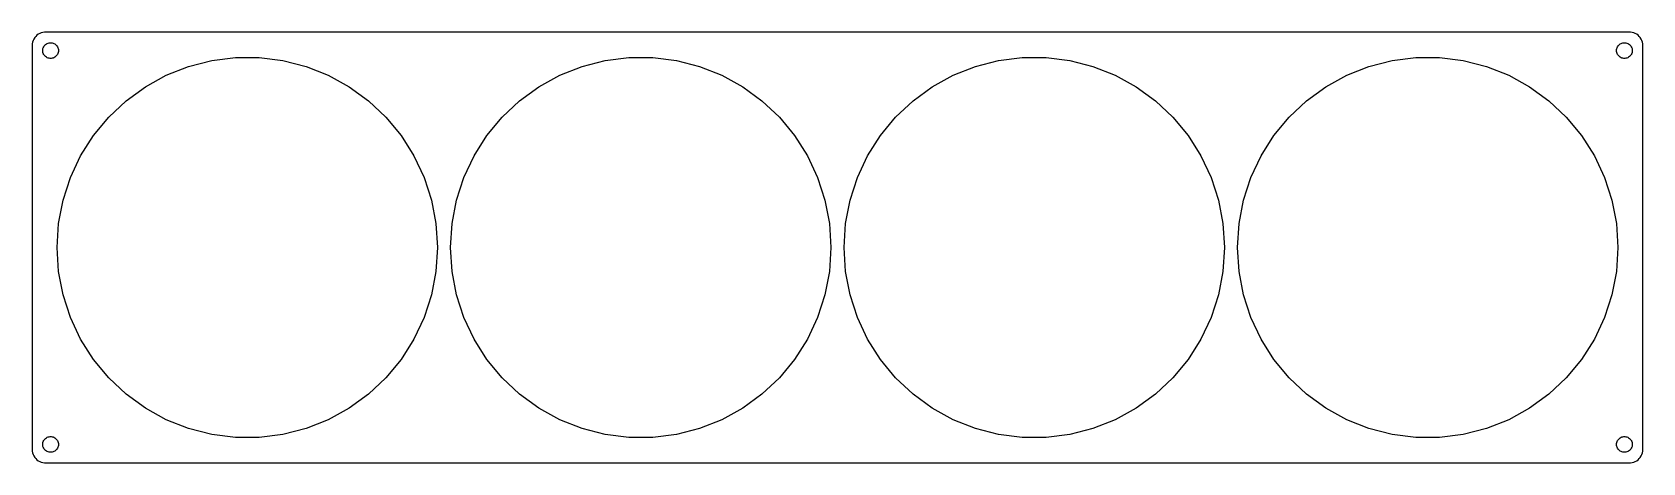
# Model space of a CAD drawing. Header units: metres. Extents: x -307 to 307, y -82 to 82.
import ezdxf

# ---------------------------------------------------------------- set-up
doc = ezdxf.new("R2010")
doc.units = ezdxf.units.M

msp = doc.modelspace()

# ---------------------------------------------------------------- linework, layer by layer
for p, q in [((-306.045, 79.9389), (-306.382, 79.4088)), ((-305.645, 80.4227), (-306.045, 79.9389)), ((-305.187, 80.8526), (-305.645, 80.4227)), ((-304.679, 81.2216), (-305.187, 80.8526)), ((-304.129, 81.5241), (-304.679, 81.2216)), ((-303.545, 81.7553), (-304.129, 81.5241)), ((-302.937, 81.9114), (-303.545, 81.7553)), ((-302.314, 81.9901), (-302.937, 81.9114)), ((302.314, 81.9901), (-302.314, 81.9901)), ((302.937, 81.9114), (302.314, 81.9901)), ((303.545, 81.7553), (302.937, 81.9114)), ((304.129, 81.5241), (303.545, 81.7553)), ((304.679, 81.2216), (304.129, 81.5241)), ((305.187, 80.8526), (304.679, 81.2216)), ((305.645, 80.4227), (305.187, 80.8526)), ((306.045, 79.9389), (305.645, 80.4227)), ((306.382, 79.4088), (306.045, 79.9389)), ((-306.961, 77.6267), (-307, 77)), ((-307, 77), (-307, -77)), ((-306.843, 78.2434), (-306.961, 77.6267)), ((-306.649, 78.8406), (-306.843, 78.2434)), ((-306.382, 79.4088), (-306.649, 78.8406)), ((-303, 75), (-302.976, 75.376)), ((-302.976, 74.624), (-303, 75)), ((-302.976, 75.376), (-302.906, 75.7461)), ((-302.906, 74.2539), (-302.976, 74.624)), ((-302.906, 75.7461), (-302.789, 76.1044)), ((-302.789, 73.8956), (-302.906, 74.2539)), ((-302.789, 76.1044), (-302.629, 76.4453)), ((-302.629, 73.5547), (-302.789, 73.8956)), ((-302.629, 76.4453), (-302.427, 76.7634)), ((-302.427, 76.7634), (-302.187, 77.0536)), ((-302.187, 77.0536), (-301.912, 77.3115)), ((-301.912, 77.3115), (-301.607, 77.533)), ((-301.607, 77.533), (-301.277, 77.7145)), ((-301.277, 77.7145), (-300.927, 77.8532)), ((-300.927, 77.8532), (-300.562, 77.9469)), ((-300.562, 77.9469), (-300.188, 77.9941)), ((-300.188, 77.9941), (-299.812, 77.9941)), ((-299.812, 77.9941), (-299.438, 77.9469)), ((-299.438, 77.9469), (-299.073, 77.8532)), ((-299.073, 77.8532), (-298.723, 77.7145)), ((-298.723, 77.7145), (-298.393, 77.533)), ((-298.393, 77.533), (-298.088, 77.3115)), ((-298.088, 77.3115), (-297.813, 77.0536)), ((-297.813, 77.0536), (-297.573, 76.7634)), ((-297.573, 76.7634), (-297.371, 76.4453)), ((-297.371, 76.4453), (-297.211, 76.1044)), ((-297.211, 73.8956), (-297.371, 73.5547)), ((-297.211, 76.1044), (-297.094, 75.7461)), ((-297.094, 74.2539), (-297.211, 73.8956)), ((-297.094, 75.7461), (-297.024, 75.376)), ((-297.024, 74.624), (-297.094, 74.2539)), ((-297.024, 75.376), (-297, 75)), ((-297, 75), (-297.024, 74.624)), ((297, 75), (297.024, 75.376)), ((297.024, 74.624), (297, 75)), ((297.024, 75.376), (297.094, 75.7461)), ((297.094, 74.2539), (297.024, 74.624)), ((297.094, 75.7461), (297.211, 76.1044)), ((297.211, 73.8956), (297.094, 74.2539)), ((297.211, 76.1044), (297.371, 76.4453)), ((297.371, 73.5547), (297.211, 73.8956)), ((297.371, 76.4453), (297.573, 76.7634)), ((297.573, 76.7634), (297.813, 77.0536)), ((297.813, 77.0536), (298.088, 77.3115)), ((298.088, 77.3115), (298.393, 77.533)), ((298.393, 77.533), (298.723, 77.7145)), ((298.723, 77.7145), (299.073, 77.8532)), ((299.073, 77.8532), (299.438, 77.9469)), ((299.438, 77.9469), (299.812, 77.9941)), ((299.812, 77.9941), (300.188, 77.9941)), ((300.188, 77.9941), (300.562, 77.9469)), ((300.562, 77.9469), (300.927, 77.8532)), ((300.927, 77.8532), (301.277, 77.7145)), ((301.277, 77.7145), (301.607, 77.533)), ((301.607, 77.533), (301.912, 77.3115)), ((301.912, 77.3115), (302.187, 77.0536)), ((302.187, 77.0536), (302.427, 76.7634)), ((302.427, 76.7634), (302.629, 76.4453)), ((302.629, 76.4453), (302.789, 76.1044)), ((302.789, 73.8956), (302.629, 73.5547)), ((302.789, 76.1044), (302.906, 75.7461)), ((302.906, 74.2539), (302.789, 73.8956)), ((302.906, 75.7461), (302.976, 75.376)), ((302.976, 74.624), (302.906, 74.2539)), ((302.976, 75.376), (303, 75)), ((303, 75), (302.976, 74.624)), ((306.649, 78.8406), (306.382, 79.4088)), ((306.843, 78.2434), (306.649, 78.8406)), ((306.961, 77.6267), (306.843, 78.2434)), ((307, 77), (306.961, 77.6267)), ((307, -77), (307, 77)), ((-302.427, 73.2366), (-302.629, 73.5547)), ((-302.187, 72.9464), (-302.427, 73.2366)), ((-301.912, 72.6885), (-302.187, 72.9464)), ((-301.607, 72.467), (-301.912, 72.6885)), ((-301.277, 72.2855), (-301.607, 72.467)), ((-300.927, 72.1468), (-301.277, 72.2855)), ((-300.562, 72.0531), (-300.927, 72.1468)), ((-300.188, 72.0059), (-300.562, 72.0531)), ((-299.812, 72.0059), (-300.188, 72.0059)), ((-299.438, 72.0531), (-299.812, 72.0059)), ((-299.073, 72.1468), (-299.438, 72.0531)), ((-298.723, 72.2855), (-299.073, 72.1468)), ((-298.393, 72.467), (-298.723, 72.2855)), ((-298.088, 72.6885), (-298.393, 72.467)), ((-297.813, 72.9464), (-298.088, 72.6885)), ((-297.573, 73.2366), (-297.813, 72.9464)), ((-297.371, 73.5547), (-297.573, 73.2366)), ((-255.869, 65.6), (-247.404, 68.9516)), ((-247.404, 68.9516), (-238.585, 71.2158)), ((-238.585, 71.2158), (-229.552, 72.3569)), ((-229.552, 72.3569), (-220.448, 72.3569)), ((-220.448, 72.3569), (-211.415, 71.2158)), ((-211.415, 71.2158), (-202.596, 68.9516)), ((-202.596, 68.9516), (-194.131, 65.6)), ((-105.869, 65.6), (-97.4037, 68.9516)), ((-97.4037, 68.9516), (-88.5851, 71.2158)), ((-88.5851, 71.2158), (-79.5523, 72.3569)), ((-79.5523, 72.3569), (-70.4477, 72.3569)), ((-70.4477, 72.3569), (-61.4149, 71.2158)), ((-61.4149, 71.2158), (-52.5963, 68.9516)), ((-52.5963, 68.9516), (-44.131, 65.6)), ((44.131, 65.6), (52.5963, 68.9516)), ((52.5963, 68.9516), (61.4149, 71.2158)), ((61.4149, 71.2158), (70.4477, 72.3569)), ((70.4477, 72.3569), (79.5523, 72.3569)), ((79.5523, 72.3569), (88.5851, 71.2158)), ((88.5851, 71.2158), (97.4037, 68.9516)), ((97.4037, 68.9516), (105.869, 65.6)), ((194.131, 65.6), (202.596, 68.9516)), ((202.596, 68.9516), (211.415, 71.2158)), ((211.415, 71.2158), (220.448, 72.3569)), ((220.448, 72.3569), (229.552, 72.3569)), ((229.552, 72.3569), (238.585, 71.2158)), ((238.585, 71.2158), (247.404, 68.9516)), ((247.404, 68.9516), (255.869, 65.6)), ((297.573, 73.2366), (297.371, 73.5547)), ((297.813, 72.9464), (297.573, 73.2366)), ((298.088, 72.6885), (297.813, 72.9464)), ((298.393, 72.467), (298.088, 72.6885)), ((298.723, 72.2855), (298.393, 72.467)), ((299.073, 72.1468), (298.723, 72.2855)), ((299.438, 72.0531), (299.073, 72.1468)), ((299.812, 72.0059), (299.438, 72.0531)), ((300.188, 72.0059), (299.812, 72.0059)), ((300.562, 72.0531), (300.188, 72.0059)), ((300.927, 72.1468), (300.562, 72.0531)), ((301.277, 72.2855), (300.927, 72.1468)), ((301.607, 72.467), (301.277, 72.2855)), ((301.912, 72.6885), (301.607, 72.467)), ((302.187, 72.9464), (301.912, 72.6885)), ((302.427, 73.2366), (302.187, 72.9464)), ((302.629, 73.5547), (302.427, 73.2366)), ((-263.847, 61.2138), (-255.869, 65.6)), ((-194.131, 65.6), (-186.153, 61.2138)), ((-113.847, 61.2138), (-105.869, 65.6)), ((-44.131, 65.6), (-36.1526, 61.2138)), ((36.1526, 61.2138), (44.131, 65.6)), ((105.869, 65.6), (113.847, 61.2138)), ((186.153, 61.2138), (194.131, 65.6)), ((255.869, 65.6), (263.847, 61.2138)), ((-277.85, 49.6297), (-271.213, 55.8622)), ((-271.213, 55.8622), (-263.847, 61.2138)), ((-186.153, 61.2138), (-178.787, 55.8622)), ((-178.787, 55.8622), (-172.15, 49.6297)), ((-127.85, 49.6297), (-121.213, 55.8622)), ((-121.213, 55.8622), (-113.847, 61.2138)), ((-36.1526, 61.2138), (-28.7868, 55.8622)), ((-28.7868, 55.8622), (-22.1498, 49.6297)), ((22.1498, 49.6297), (28.7868, 55.8622)), ((28.7868, 55.8622), (36.1526, 61.2138)), ((113.847, 61.2138), (121.213, 55.8622)), ((121.213, 55.8622), (127.85, 49.6297)), ((172.15, 49.6297), (178.787, 55.8622)), ((178.787, 55.8622), (186.153, 61.2138)), ((263.847, 61.2138), (271.213, 55.8622)), ((271.213, 55.8622), (277.85, 49.6297)), ((-283.654, 42.6144), (-277.85, 49.6297)), ((-172.15, 49.6297), (-166.346, 42.6144)), ((-133.654, 42.6144), (-127.85, 49.6297)), ((-22.1498, 49.6297), (-16.3463, 42.6144)), ((16.3463, 42.6144), (22.1498, 49.6297)), ((127.85, 49.6297), (133.654, 42.6144)), ((166.346, 42.6144), (172.15, 49.6297)), ((277.85, 49.6297), (283.654, 42.6144)), ((-288.532, 34.9271), (-283.654, 42.6144)), ((-166.346, 42.6144), (-161.468, 34.9271)), ((-138.532, 34.9271), (-133.654, 42.6144)), ((-16.3463, 42.6144), (-11.4678, 34.9271)), ((11.4678, 34.9271), (16.3463, 42.6144)), ((133.654, 42.6144), (138.532, 34.9271)), ((161.468, 34.9271), (166.346, 42.6144)), ((283.654, 42.6144), (288.532, 34.9271)), ((-292.409, 26.689), (-288.532, 34.9271)), ((-161.468, 34.9271), (-157.591, 26.689)), ((-142.409, 26.689), (-138.532, 34.9271)), ((-11.4678, 34.9271), (-7.5912, 26.689)), ((7.5912, 26.689), (11.4678, 34.9271)), ((138.532, 34.9271), (142.409, 26.689)), ((157.591, 26.689), (161.468, 34.9271)), ((288.532, 34.9271), (292.409, 26.689)), ((-295.222, 18.03), (-292.409, 26.689)), ((-157.591, 26.689), (-154.778, 18.03)), ((-145.222, 18.03), (-142.409, 26.689)), ((-7.5912, 26.689), (-4.77771, 18.03)), ((4.77771, 18.03), (7.5912, 26.689)), ((142.409, 26.689), (145.222, 18.03)), ((154.778, 18.03), (157.591, 26.689)), ((292.409, 26.689), (295.222, 18.03)), ((-296.928, 9.08665), (-295.222, 18.03)), ((-154.778, 18.03), (-153.072, 9.08665)), ((-146.928, 9.08665), (-145.222, 18.03)), ((-4.77771, 18.03), (-3.07167, 9.08665)), ((3.07167, 9.08665), (4.77771, 18.03)), ((145.222, 18.03), (146.928, 9.08665)), ((153.072, 9.08665), (154.778, 18.03)), ((295.222, 18.03), (296.928, 9.08665)), ((-297.5, 0), (-296.928, 9.08665)), ((-153.072, 9.08665), (-152.5, 0)), ((-147.5, 0), (-146.928, 9.08665)), ((-3.07167, 9.08665), (-2.5, 0)), ((2.5, 0), (3.07167, 9.08665)), ((146.928, 9.08665), (147.5, 0)), ((152.5, 0), (153.072, 9.08665)), ((296.928, 9.08665), (297.5, 0)), ((-296.928, -9.08665), (-297.5, 0)), ((-152.5, 0), (-153.072, -9.08665)), ((-146.928, -9.08665), (-147.5, 0)), ((-2.5, 0), (-3.07167, -9.08665)), ((3.07167, -9.08665), (2.5, 0)), ((147.5, 0), (146.928, -9.08665)), ((153.072, -9.08665), (152.5, 0)), ((297.5, 0), (296.928, -9.08665)), ((-295.222, -18.03), (-296.928, -9.08665)), ((-153.072, -9.08665), (-154.778, -18.03)), ((-145.222, -18.03), (-146.928, -9.08665)), ((-3.07167, -9.08665), (-4.77771, -18.03)), ((4.77771, -18.03), (3.07167, -9.08665)), ((146.928, -9.08665), (145.222, -18.03)), ((154.778, -18.03), (153.072, -9.08665)), ((296.928, -9.08665), (295.222, -18.03)), ((-292.409, -26.689), (-295.222, -18.03)), ((-154.778, -18.03), (-157.591, -26.689)), ((-142.409, -26.689), (-145.222, -18.03)), ((-4.77771, -18.03), (-7.5912, -26.689)), ((7.5912, -26.689), (4.77771, -18.03)), ((145.222, -18.03), (142.409, -26.689)), ((157.591, -26.689), (154.778, -18.03)), ((295.222, -18.03), (292.409, -26.689)), ((-288.532, -34.9271), (-292.409, -26.689)), ((-157.591, -26.689), (-161.468, -34.9271)), ((-138.532, -34.9271), (-142.409, -26.689)), ((-7.5912, -26.689), (-11.4678, -34.9271)), ((11.4678, -34.9271), (7.5912, -26.689)), ((142.409, -26.689), (138.532, -34.9271)), ((161.468, -34.9271), (157.591, -26.689)), ((292.409, -26.689), (288.532, -34.9271)), ((-283.654, -42.6144), (-288.532, -34.9271)), ((-161.468, -34.9271), (-166.346, -42.6144)), ((-133.654, -42.6144), (-138.532, -34.9271)), ((-11.4678, -34.9271), (-16.3463, -42.6144)), ((16.3463, -42.6144), (11.4678, -34.9271)), ((138.532, -34.9271), (133.654, -42.6144)), ((166.346, -42.6144), (161.468, -34.9271)), ((288.532, -34.9271), (283.654, -42.6144)), ((-277.85, -49.6297), (-283.654, -42.6144)), ((-166.346, -42.6144), (-172.15, -49.6297)), ((-127.85, -49.6297), (-133.654, -42.6144)), ((-16.3463, -42.6144), (-22.1498, -49.6297)), ((22.1498, -49.6297), (16.3463, -42.6144)), ((133.654, -42.6144), (127.85, -49.6297)), ((172.15, -49.6297), (166.346, -42.6144)), ((283.654, -42.6144), (277.85, -49.6297)), ((-271.213, -55.8622), (-277.85, -49.6297)), ((-172.15, -49.6297), (-178.787, -55.8622)), ((-121.213, -55.8622), (-127.85, -49.6297)), ((-22.1498, -49.6297), (-28.7868, -55.8622)), ((28.7868, -55.8622), (22.1498, -49.6297)), ((127.85, -49.6297), (121.213, -55.8622)), ((178.787, -55.8622), (172.15, -49.6297)), ((277.85, -49.6297), (271.213, -55.8622)), ((-263.847, -61.2138), (-271.213, -55.8622)), ((-255.869, -65.6), (-263.847, -61.2138)), ((-186.153, -61.2138), (-194.131, -65.6)), ((-178.787, -55.8622), (-186.153, -61.2138)), ((-113.847, -61.2138), (-121.213, -55.8622)), ((-105.869, -65.6), (-113.847, -61.2138)), ((-36.1526, -61.2138), (-44.131, -65.6)), ((-28.7868, -55.8622), (-36.1526, -61.2138)), ((36.1526, -61.2138), (28.7868, -55.8622)), ((44.131, -65.6), (36.1526, -61.2138)), ((113.847, -61.2138), (105.869, -65.6)), ((121.213, -55.8622), (113.847, -61.2138)), ((186.153, -61.2138), (178.787, -55.8622)), ((194.131, -65.6), (186.153, -61.2138)), ((263.847, -61.2138), (255.869, -65.6)), ((271.213, -55.8622), (263.847, -61.2138)), ((-247.404, -68.9516), (-255.869, -65.6)), ((-194.131, -65.6), (-202.596, -68.9516)), ((-97.4037, -68.9516), (-105.869, -65.6)), ((-44.131, -65.6), (-52.5963, -68.9516)), ((52.5963, -68.9516), (44.131, -65.6)), ((105.869, -65.6), (97.4037, -68.9516)), ((202.596, -68.9516), (194.131, -65.6)), ((255.869, -65.6), (247.404, -68.9516)), ((-302.789, -73.8956), (-302.629, -73.5547)), ((-302.629, -73.5547), (-302.427, -73.2366)), ((-302.427, -73.2366), (-302.187, -72.9464)), ((-302.187, -72.9464), (-301.912, -72.6885)), ((-301.912, -72.6885), (-301.607, -72.467)), ((-301.607, -72.467), (-301.277, -72.2855)), ((-301.277, -72.2855), (-300.927, -72.1468)), ((-300.927, -72.1468), (-300.562, -72.0531)), ((-300.562, -72.0531), (-300.188, -72.0059)), ((-300.188, -72.0059), (-299.812, -72.0059)), ((-299.812, -72.0059), (-299.438, -72.0531)), ((-299.438, -72.0531), (-299.073, -72.1468)), ((-299.073, -72.1468), (-298.723, -72.2855)), ((-298.723, -72.2855), (-298.393, -72.467)), ((-298.393, -72.467), (-298.088, -72.6885)), ((-298.088, -72.6885), (-297.813, -72.9464)), ((-297.813, -72.9464), (-297.573, -73.2366)), ((-297.573, -73.2366), (-297.371, -73.5547)), ((-297.371, -73.5547), (-297.211, -73.8956)), ((-238.585, -71.2158), (-247.404, -68.9516)), ((-229.552, -72.3569), (-238.585, -71.2158)), ((-220.448, -72.3569), (-229.552, -72.3569)), ((-211.415, -71.2158), (-220.448, -72.3569)), ((-202.596, -68.9516), (-211.415, -71.2158)), ((-88.5851, -71.2158), (-97.4037, -68.9516)), ((-79.5523, -72.3569), (-88.5851, -71.2158)), ((-70.4477, -72.3569), (-79.5523, -72.3569)), ((-61.4149, -71.2158), (-70.4477, -72.3569)), ((-52.5963, -68.9516), (-61.4149, -71.2158)), ((61.4149, -71.2158), (52.5963, -68.9516)), ((70.4477, -72.3569), (61.4149, -71.2158)), ((79.5523, -72.3569), (70.4477, -72.3569)), ((88.5851, -71.2158), (79.5523, -72.3569)), ((97.4037, -68.9516), (88.5851, -71.2158)), ((211.415, -71.2158), (202.596, -68.9516)), ((220.448, -72.3569), (211.415, -71.2158)), ((229.552, -72.3569), (220.448, -72.3569)), ((238.585, -71.2158), (229.552, -72.3569)), ((247.404, -68.9516), (238.585, -71.2158)), ((297.211, -73.8956), (297.371, -73.5547)), ((297.371, -73.5547), (297.573, -73.2366)), ((297.573, -73.2366), (297.813, -72.9464)), ((297.813, -72.9464), (298.088, -72.6885)), ((298.088, -72.6885), (298.393, -72.467)), ((298.393, -72.467), (298.723, -72.2855)), ((298.723, -72.2855), (299.073, -72.1468)), ((299.073, -72.1468), (299.438, -72.0531)), ((299.438, -72.0531), (299.812, -72.0059)), ((299.812, -72.0059), (300.188, -72.0059)), ((300.188, -72.0059), (300.562, -72.0531)), ((300.562, -72.0531), (300.927, -72.1468)), ((300.927, -72.1468), (301.277, -72.2855)), ((301.277, -72.2855), (301.607, -72.467)), ((301.607, -72.467), (301.912, -72.6885)), ((301.912, -72.6885), (302.187, -72.9464)), ((302.187, -72.9464), (302.427, -73.2366)), ((302.427, -73.2366), (302.629, -73.5547)), ((302.629, -73.5547), (302.789, -73.8956)), ((-307, -77), (-306.961, -77.6267)), ((-306.961, -77.6267), (-306.843, -78.2434)), ((-306.843, -78.2434), (-306.649, -78.8406)), ((-306.649, -78.8406), (-306.382, -79.4088)), ((-306.382, -79.4088), (-306.045, -79.9389)), ((-303, -75), (-302.976, -74.624)), ((-302.976, -75.376), (-303, -75)), ((-302.976, -74.624), (-302.906, -74.2539)), ((-302.906, -75.7461), (-302.976, -75.376)), ((-302.906, -74.2539), (-302.789, -73.8956)), ((-302.789, -76.1044), (-302.906, -75.7461)), ((-302.629, -76.4453), (-302.789, -76.1044)), ((-302.427, -76.7634), (-302.629, -76.4453)), ((-302.187, -77.0536), (-302.427, -76.7634)), ((-301.912, -77.3115), (-302.187, -77.0536)), ((-301.607, -77.533), (-301.912, -77.3115)), ((-301.277, -77.7145), (-301.607, -77.533)), ((-300.927, -77.8532), (-301.277, -77.7145)), ((-300.562, -77.9469), (-300.927, -77.8532)), ((-300.188, -77.9941), (-300.562, -77.9469)), ((-299.812, -77.9941), (-300.188, -77.9941)), ((-299.438, -77.9469), (-299.812, -77.9941)), ((-299.073, -77.8532), (-299.438, -77.9469)), ((-298.723, -77.7145), (-299.073, -77.8532)), ((-298.393, -77.533), (-298.723, -77.7145)), ((-298.088, -77.3115), (-298.393, -77.533)), ((-297.813, -77.0536), (-298.088, -77.3115)), ((-297.573, -76.7634), (-297.813, -77.0536)), ((-297.371, -76.4453), (-297.573, -76.7634)), ((-297.211, -76.1044), (-297.371, -76.4453)), ((-297.211, -73.8956), (-297.094, -74.2539)), ((-297.094, -75.7461), (-297.211, -76.1044)), ((-297.094, -74.2539), (-297.024, -74.624)), ((-297.024, -75.376), (-297.094, -75.7461)), ((-297.024, -74.624), (-297, -75)), ((-297, -75), (-297.024, -75.376)), ((297, -75), (297.024, -74.624)), ((297.024, -75.376), (297, -75)), ((297.024, -74.624), (297.094, -74.2539)), ((297.094, -75.7461), (297.024, -75.376)), ((297.094, -74.2539), (297.211, -73.8956)), ((297.211, -76.1044), (297.094, -75.7461)), ((297.371, -76.4453), (297.211, -76.1044)), ((297.573, -76.7634), (297.371, -76.4453)), ((297.813, -77.0536), (297.573, -76.7634)), ((298.088, -77.3115), (297.813, -77.0536)), ((298.393, -77.533), (298.088, -77.3115)), ((298.723, -77.7145), (298.393, -77.533)), ((299.073, -77.8532), (298.723, -77.7145)), ((299.438, -77.9469), (299.073, -77.8532)), ((299.812, -77.9941), (299.438, -77.9469)), ((300.188, -77.9941), (299.812, -77.9941)), ((300.562, -77.9469), (300.188, -77.9941)), ((300.927, -77.8532), (300.562, -77.9469)), ((301.277, -77.7145), (300.927, -77.8532)), ((301.607, -77.533), (301.277, -77.7145)), ((301.912, -77.3115), (301.607, -77.533)), ((302.187, -77.0536), (301.912, -77.3115)), ((302.427, -76.7634), (302.187, -77.0536)), ((302.629, -76.4453), (302.427, -76.7634)), ((302.789, -76.1044), (302.629, -76.4453)), ((302.789, -73.8956), (302.906, -74.2539)), ((302.906, -75.7461), (302.789, -76.1044)), ((302.906, -74.2539), (302.976, -74.624)), ((302.976, -75.376), (302.906, -75.7461)), ((302.976, -74.624), (303, -75)), ((303, -75), (302.976, -75.376)), ((306.045, -79.9389), (306.382, -79.4088)), ((306.382, -79.4088), (306.649, -78.8406)), ((306.649, -78.8406), (306.843, -78.2434)), ((306.843, -78.2434), (306.961, -77.6267)), ((306.961, -77.6267), (307, -77)), ((-306.045, -79.9389), (-305.645, -80.4227)), ((-305.645, -80.4227), (-305.187, -80.8526)), ((-305.187, -80.8526), (-304.679, -81.2216)), ((-304.679, -81.2216), (-304.129, -81.5241)), ((-304.129, -81.5241), (-303.545, -81.7553)), ((-303.545, -81.7553), (-302.937, -81.9114)), ((-302.937, -81.9114), (-302.314, -81.9901)), ((-302.314, -81.9901), (302.314, -81.9901)), ((302.314, -81.9901), (302.937, -81.9114)), ((302.937, -81.9114), (303.545, -81.7553)), ((303.545, -81.7553), (304.129, -81.5241)), ((304.129, -81.5241), (304.679, -81.2216)), ((304.679, -81.2216), (305.187, -80.8526)), ((305.187, -80.8526), (305.645, -80.4227)), ((305.645, -80.4227), (306.045, -79.9389))]:
    msp.add_line(p, q)

doc.saveas('drawing.dxf')
